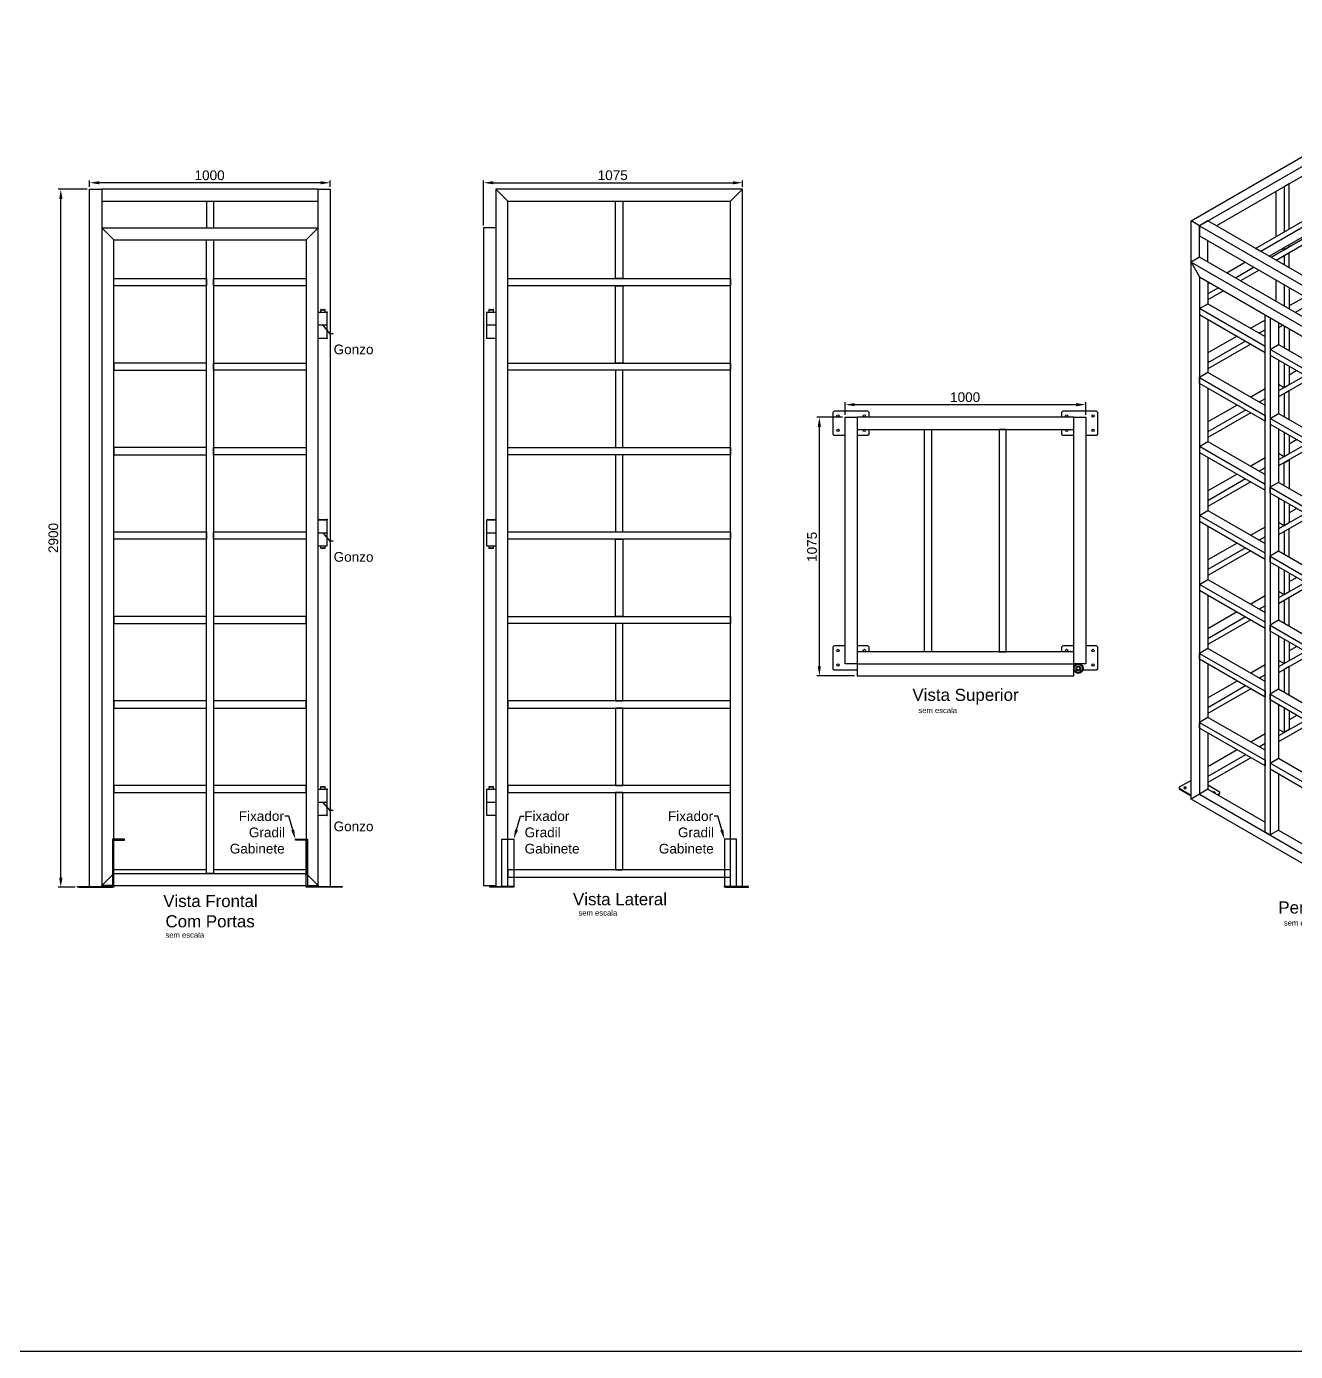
# Model space of a CAD drawing. Header units: inches. Extents: x -7660 to 802, y -193 to 3.
# Drawn here: x 376.48 to 408.52, y -192.62 to -159.16 of the extents above; entities that cross this region are included whole.
import ezdxf

# ---------------------------------------------------------------- set-up
doc = ezdxf.new("R2010")
doc.units = ezdxf.units.IN
doc.header["$MEASUREMENT"] = 0
for name, color, linetype in [('PDF2_0', 7, 'Continuous'), ('PDF_0', 7, 'Continuous'), ('PDF_Text', 7, 'Continuous')]:
    doc.layers.add(name, color=color, linetype=linetype)
doc.styles.add('PDF ArialMT', font='arial.ttf')

# ---------------------------------------------------------------- blocks, each defined once
blk = doc.blocks.new('GHGFJHJ')
at = {"layer": 'PDF2_0', "lineweight": 25}
for points in [[(292.67, 182.92), (292.67, 192.23), (290.13, 193.71), (341.9, 223.6)], [(344.44, 222.12), (292.67, 192.23), (292.67, 189.31), (338.09, 163.06)], [(341.9, 204.34), (341.9, 217.76), (297.71, 192.23)], [(313.37, 183.21), (357.57, 208.7), (357.57, 211.62), (310.83, 184.65), (309.3, 185.54), (356.04, 212.51), (357.57, 211.62)], [(319.3, 191.3), (319.3, 204.72), (317.77, 203.83), (317.77, 190.41)], [(315.27, 202.39), (315.27, 188.97)], [(341.35, 199.34), (341.9, 199.05), (313.92, 182.88)], [(341.9, 197.27), (315.44, 181.99)], [(290.13, 181.44), (290.13, 193.71)], [(295.17, 181.44), (295.17, 187.87)], [(317.22, 185.42), (317.77, 185.12)], [(317.77, 185.75), (317.77, 185.12), (319.3, 185.97), (319.3, 186.64)], [(338.09, 156.67), (292.67, 182.92), (290.13, 181.44), (292.67, 177.08), (292.67, 23.53), (290.13, 22.05), (290.13, 181.44), (335.59, 155.19), (333.05, 153.75), (333.05, 0.16), (335.59, -4.2), (290.13, 22.05)], [(306.34, 181.44), (300.8, 178.22)], [(319.3, 179.79), (319.3, 184.23), (317.77, 183.34), (317.77, 180.63)], [(292.67, 177.08), (333.05, 153.75)], [(308.88, 179.95), (303.29, 176.74)], [(310.36, 179.07), (304.82, 175.89)], [(295.17, 175.59), (295.17, 169.12)], [(295.72, 175.3), (295.17, 174.96)], [(298.26, 173.82), (295.17, 172.04)], [(315.27, 176.27), (315.27, 169.84)], [(317.77, 174.83), (317.77, 168.4)], [(319.3, 173.94), (319.3, 167.51)], [(299.78, 172.97), (295.17, 170.3)], [(324.08, 171.19), (319.3, 168.44)], [(326.58, 169.71), (321.03, 166.49)], [(292.67, 167.68), (292.67, 165.94), (312.1, 154.68), (312.1, 156.46), (292.67, 167.68), (295.17, 169.12), (312.1, 159.38)], [(295.17, 164.46), (295.17, 148.67)], [(312.1, 164.25), (307.87, 161.84)], [(312.1, 161.33), (310.36, 160.35)], [(316.12, 163.53), (316.12, 157.05)], [(317.52, 162.72), (316.12, 161.92)], [(317.77, 162.56), (317.77, 156.08)], [(319.3, 161.67), (319.3, 155.23)], [(303.8, 159.46), (295.17, 154.51)], [(306.34, 158.03), (295.17, 151.59)], [(312.1, 159.59), (311.89, 159.46)], [(307.87, 157.14), (295.17, 149.81)], [(313.62, 155.57), (316.12, 157.05), (333.05, 147.27)], [(316.12, 152.35), (316.12, 136.56)], [(319.3, 150.53), (319.3, 145.03), (317.77, 144.14), (316.12, 145.11)], [(317.77, 151.42), (317.77, 144.14)], [(312.1, 138.89), (295.17, 148.67), (292.67, 147.19), (312.1, 135.97), (312.1, 134.23), (292.67, 145.45), (292.67, 147.19)], [(324.08, 147.78), (316.12, 143.21)], [(325.6, 146.89), (316.12, 141.47)], [(321.54, 149.26), (319.3, 147.95)], [(295.17, 144.01), (295.17, 128.18)], [(312.1, 143.8), (307.87, 141.35)], [(319.3, 134.74), (319.3, 143.29), (317.77, 142.4), (317.77, 135.63)], [(303.8, 139.02), (295.17, 134.02)], [(312.1, 140.88), (310.36, 139.86)], [(312.1, 139.1), (311.89, 139.02)], [(306.34, 137.54), (295.17, 131.1)], [(307.87, 136.69), (295.17, 129.37)], [(313.62, 135.08), (316.12, 136.56), (333.05, 126.78)], [(316.12, 131.91), (316.12, 116.07)], [(319.3, 130.08), (319.3, 124.54), (317.77, 123.69), (316.12, 124.62)], [(317.77, 130.93), (317.77, 123.69)], [(292.67, 126.74), (295.17, 128.18), (312.1, 118.4)], [(324.08, 127.29), (316.12, 122.72)], [(325.6, 126.44), (316.12, 120.98)], [(321.54, 128.77), (319.3, 127.46)], [(295.17, 123.52), (295.17, 107.73)], [(312.1, 123.31), (307.87, 120.86)], [(317.77, 115.14), (317.77, 121.91), (319.3, 122.8), (319.3, 114.25)], [(303.8, 118.53), (295.17, 113.53)], [(312.1, 120.39), (310.36, 119.42)], [(312.1, 118.65), (311.89, 118.53)], [(306.34, 117.09), (295.17, 110.61)], [(307.87, 116.2), (295.17, 108.88)], [(333.05, 106.29), (316.12, 116.07), (313.62, 114.63), (333.05, 103.41), (333.05, 101.64), (313.62, 112.85), (313.62, 114.63)], [(316.12, 111.42), (316.12, 95.62)], [(317.77, 110.48), (317.77, 103.2)], [(292.67, 106.25), (295.17, 107.73), (312.1, 97.95)], [(319.3, 109.59), (319.3, 104.09), (317.77, 103.2), (316.12, 104.13)], [(324.08, 106.84), (316.12, 102.27)], [(321.54, 108.28), (319.3, 107.01)], [(295.17, 103.03), (295.17, 87.24)], [(312.1, 102.82), (307.87, 100.41)], [(325.6, 105.95), (316.12, 100.49)], [(319.3, 93.8), (319.3, 102.31), (317.77, 101.47), (317.77, 94.65)], [(312.1, 99.94), (310.36, 98.93)], [(303.8, 98.04), (295.17, 93.08)], [(306.34, 96.6), (295.17, 90.16)], [(307.87, 95.71), (295.17, 88.39)], [(312.1, 98.16), (311.89, 98.04)], [(333.05, 85.85), (316.12, 95.62), (313.62, 94.14), (333.05, 82.92), (333.05, 81.19), (313.62, 92.41), (313.62, 94.14)], [(316.12, 90.93), (316.12, 75.13)], [(292.67, 85.76), (292.67, 84.03), (312.1, 72.81), (312.1, 74.54), (292.67, 85.76), (295.17, 87.24), (312.1, 77.46)], [(317.77, 89.99), (317.77, 82.71), (316.12, 83.69)], [(319.3, 89.11), (319.3, 83.6), (317.77, 82.71)], [(321.54, 87.84), (319.3, 86.52)], [(324.08, 86.35), (316.12, 81.78)], [(325.6, 85.51), (316.12, 80.05)], [(295.17, 82.59), (295.17, 66.75)], [(312.1, 82.37), (307.87, 79.92)], [(312.1, 79.45), (310.36, 78.44)], [(319.3, 73.31), (319.3, 81.87), (317.77, 80.98), (317.77, 74.2)], [(303.8, 77.59), (295.17, 72.59)], [(306.34, 76.11), (295.17, 69.67)], [(307.87, 75.26), (295.17, 67.94)], [(312.1, 77.72), (311.89, 77.59)], [(333.05, 65.36), (316.12, 75.13), (313.62, 73.7), (333.05, 62.43), (333.05, 60.7), (313.62, 71.92), (313.62, 73.7)], [(316.12, 70.48), (316.12, 54.65)], [(319.3, 68.66), (319.3, 63.11), (317.77, 62.27), (316.12, 63.2)], [(317.77, 69.5), (317.77, 62.27)], [(321.54, 67.35), (319.3, 66.03)], [(312.1, 56.97), (295.17, 66.75), (292.67, 65.31), (312.1, 54.09), (312.1, 52.32), (292.67, 63.54), (292.67, 65.31)], [(324.08, 65.91), (316.12, 61.29)], [(325.6, 65.02), (316.12, 59.56)], [(295.17, 62.1), (295.17, 46.31)], [(312.1, 61.88), (307.87, 59.43)], [(319.3, 52.82), (319.3, 61.38), (317.77, 60.49), (317.77, 53.71)], [(303.8, 57.1), (295.17, 52.11)], [(306.34, 55.66), (295.17, 49.18)], [(312.1, 58.96), (310.36, 57.99)], [(312.1, 57.23), (311.89, 57.1)], [(307.87, 54.77), (295.17, 47.45)], [(333.05, 44.91), (316.12, 54.65), (313.62, 53.21), (333.05, 41.99), (333.05, 40.21), (313.62, 51.47), (313.62, 53.21)], [(316.12, 49.99), (316.12, 34.2)], [(319.3, 48.17), (319.3, 42.66), (317.77, 41.78), (316.12, 42.71)], [(317.77, 49.06), (317.77, 41.78)], [(312.1, 36.53), (295.17, 46.31), (292.67, 44.82), (312.1, 33.6), (312.1, 31.87), (292.67, 43.09), (292.67, 44.82)], [(324.08, 45.42), (316.12, 40.84)], [(325.6, 44.53), (316.12, 39.07)], [(321.54, 46.86), (319.3, 45.59)], [(295.17, 41.61), (295.17, 24.97), (292.67, 23.53), (333.05, 0.16)], [(312.1, 41.39), (307.87, 38.98)], [(303.8, 36.65), (295.17, 31.66)], [(312.1, 38.52), (310.36, 37.5)], [(312.1, 36.74), (311.89, 36.65)], [(306.34, 35.17), (295.17, 28.74)], [(307.87, 34.28), (295.17, 26.96)], [(313.62, 32.72), (316.12, 34.2), (333.05, 24.42)], [(290.13, 27.59), (286.57, 25.56), (286.57, 25.27), (290.13, 23.23)], [(316.12, 29.5), (316.12, 12.86), (313.62, 11.42)], [(286.57, 25.27), (286.57, 25.1), (290.13, 23.06)], [(297.96, 23.36), (298.72, 23.78), (298.72, 24.08), (295.17, 26.15)], [(295.17, 24.97), (312.1, 15.19)], [(297.2, 23.78), (297.2, 23.83), (297.28, 23.87), (297.28, 23.91), (297.28, 23.95), (297.28, 24.04), (297.24, 24.08), (297.15, 24.12), (297.07, 24.12), (296.99, 24.16), (296.9, 24.16), (296.77, 24.12), (296.69, 24.12), (296.69, 24.08)], [(298.09, 23.28), (298.72, 23.66), (298.72, 23.78)], [(316.12, 12.86), (333.05, 3.08)]]:
    blk.add_lwpolyline(points, dxfattribs=at)
for points in [[(292.67, 192.23), (338.09, 165.98), (340.63, 167.47), (295.17, 193.71)], [(313.62, 11.42), (312.1, 12.27), (312.1, 165.86), (313.62, 164.97)], [(333.05, 144.35), (313.62, 155.57), (313.62, 153.83), (333.05, 142.62)], [(333.05, 123.86), (313.62, 135.08), (313.62, 133.34), (333.05, 122.13)], [(312.1, 115.48), (292.67, 126.74), (292.67, 124.96), (312.1, 113.74)], [(312.1, 95.03), (292.67, 106.25), (292.67, 104.51), (312.1, 93.3)], [(333.05, 21.5), (313.62, 32.72), (313.62, 30.98), (333.05, 19.76)], [(288.1, 25.27), (288.18, 25.22), (288.26, 25.22), (288.35, 25.18), (288.48, 25.22), (288.56, 25.22), (288.65, 25.27), (288.69, 25.31), (288.69, 25.35), (288.73, 25.43), (288.69, 25.48), (288.65, 25.52), (288.56, 25.56), (288.48, 25.6), (288.39, 25.6), (288.31, 25.6), (288.22, 25.6), (288.14, 25.56), (288.05, 25.52), (288.01, 25.48), (288.01, 25.39), (288.01, 25.35), (288.05, 25.31)]]:
    blk.add_lwpolyline(points, close=True, dxfattribs=at)
for centre, radius, start, end in [((288.35, 24.93), 0.51, 48.3665, 131.6335), ((296.97, 23.55), 0.445, 45.5712, 100.7392)]:
    blk.add_arc(centre, radius, start, end, dxfattribs=at)
at = {"layer": 'PDF_0', "color": 5, "lineweight": 25}
for points in [[(-36.79, 203.8), (-36.79, 205.74)], [(31.79, 205.02), (-33.91, 205.02)], [(34.67, 203.8), (34.67, 205.74)], [(80.18, 192.37), (80.18, 205.74)], [(83.06, 205.02), (154.14, 205.02)], [(157.02, 203.8), (157.02, 205.74)], [(-37.51, 203.08), (-46.06, 203.08)], [(-45.34, -1.27), (-45.34, 200.24)], [(32.43, 162.73), (34.42, 160.32), (35.14, 160.32), (35.52, 160.32)], [(187.45, 136.14), (187.45, 139.87)], [(190.29, 139.15), (256.03, 139.15)], [(258.87, 136.14), (258.87, 139.87)], [(186.73, 135.42), (179.11, 135.42)], [(179.83, 61.46), (179.83, 132.54)], [(32.43, 101.09), (34.42, 98.72), (35.14, 98.72), (35.52, 98.72)], [(190.29, 58.63), (179.11, 58.63)], [(32.43, 21.08), (34.42, 18.71), (35.14, 18.71), (35.52, 18.71)], [(23.5, 12.91), (22.31, 16.93), (21.59, 16.93), (21.21, 16.93)], [(89.92, 12.91), (91.1, 16.93), (91.82, 16.93), (92.2, 16.93)], [(150.84, 12.91), (149.65, 16.93), (148.93, 16.93), (148.59, 16.93)], [(-41.06, -4.11), (-46.06, -4.11)]]:
    blk.add_lwpolyline(points, dxfattribs=at)
at = {"layer": 'PDF_0', "lineweight": 25}
for points in [[(-36.79, -3.94), (-36.79, 203.08), (-33.19, 203.08), (-33.19, 191.65), (31.07, 191.65), (31.07, 203.08), (34.67, 203.08), (34.67, -3.94)], [(83.78, 203.08), (87.34, 199.52), (153.42, 199.52), (157.02, 203.08), (83.78, 203.08), (83.78, -3.94)], [(157.02, -3.94), (157.02, 203.08)], [(-2.12, 199.52), (-2.12, 191.65)], [(0, 199.52), (0, 191.65)], [(87.34, -3.94), (87.34, 199.52)], [(153.42, -3.94), (153.42, 199.52)], [(83.78, 191.65), (80.18, 191.65), (80.18, -3.56), (83.78, -3.56)], [(-29.63, 188.09), (27.52, 188.09)], [(31.24, 166.63), (33.66, 166.63)], [(31.75, 167.22), (31.75, 166.63)], [(31.92, 167.35), (32.98, 167.35)], [(33.11, 166.63), (33.11, 167.22)], [(33.78, 158.92), (33.78, 162.73), (33.78, 166.5)], [(81.07, 166.5), (81.07, 162.73), (81.07, 158.92)], [(81.2, 166.63), (83.61, 166.63)], [(81.75, 167.22), (81.75, 166.63)], [(81.87, 167.35), (82.93, 167.35)], [(83.1, 166.63), (83.1, 167.22)], [(33.78, 162.73), (31.07, 162.73)], [(83.78, 162.73), (81.07, 162.73)], [(33.66, 158.8), (31.24, 158.8)], [(83.61, 158.8), (81.2, 158.8)], [(194.56, 135.42), (194.56, 136.86), (194.22, 137.2), (184.23, 137.2), (183.85, 136.86), (183.85, 130.42), (184.23, 130.04), (187.45, 130.04)], [(258.87, 130.04), (262.08, 130.04), (262.47, 130.42), (262.47, 136.86), (262.08, 137.2), (252.09, 137.2), (251.71, 136.86), (251.71, 135.42)], [(191, 130.04), (194.22, 130.04), (194.56, 130.42), (194.56, 131.82)], [(251.71, 131.82), (251.71, 130.42), (252.09, 130.04), (255.31, 130.04)], [(31.07, 101.09), (33.78, 101.09), (33.78, 104.9)], [(31.24, 105.03), (33.66, 105.03)], [(81.07, 104.9), (81.07, 101.09), (83.78, 101.09)], [(81.2, 105.03), (83.61, 105.03)], [(31.07, 97.2), (31.37, 97.2), (33.78, 97.2), (33.78, 100.97)], [(81.07, 100.97), (81.07, 97.2), (83.78, 97.2)], [(31.75, 97.2), (31.75, 96.61)], [(32.98, 96.48), (31.92, 96.48)], [(33.11, 96.61), (33.11, 97.2)], [(81.75, 97.2), (81.75, 96.61)], [(82.93, 96.48), (81.87, 96.48)], [(83.1, 96.61), (83.1, 97.2)], [(187.45, 67.56), (184.23, 67.56), (183.85, 67.18), (183.85, 60.74), (184.23, 60.4), (191, 60.4)], [(194.56, 65.74), (194.56, 67.18), (194.22, 67.56), (191, 67.56)], [(255.31, 67.56), (252.09, 67.56), (251.71, 67.18), (251.71, 65.74)], [(257.94, 60.4), (262.08, 60.4), (262.47, 60.74), (262.47, 67.18), (262.08, 67.56), (258.87, 67.56)], [(191, 62.18), (191, 58.63), (255.31, 58.63), (255.31, 62.18)], [(255.31, 60.4), (255.35, 60.4)], [(31.24, 25.02), (33.66, 25.02)], [(31.75, 25.57), (31.75, 25.02)], [(31.92, 25.74), (32.98, 25.74)], [(33.11, 25.02), (33.11, 25.57)], [(33.78, 17.31), (33.78, 21.08), (33.78, 24.89)], [(81.07, 24.89), (81.07, 21.08), (81.07, 17.31)], [(81.2, 25.02), (83.61, 25.02)], [(81.75, 25.57), (81.75, 25.02)], [(81.87, 25.74), (82.93, 25.74)], [(83.1, 25.02), (83.1, 25.57)], [(33.78, 21.08), (31.07, 21.08)], [(83.78, 21.08), (81.07, 21.08)], [(33.66, 17.15), (31.24, 17.15)], [(83.61, 17.15), (81.2, 17.15)], [(-2.12, 1.06), (-29.63, 1.06)], [(-29.63, 0), (27.52, 0)], [(27.52, 1.06), (0, 1.06)], [(-33.19, -3.94), (-33.19, -3.56), (31.07, -3.56), (31.07, -3.94)], [(-40.01, -3.94), (-29.97, -3.94)], [(-40.01, -4.11), (-29.97, -4.11)], [(27.86, -3.94), (37.89, -3.94), (37.89, -4.11), (27.86, -4.11)], [(37.89, -3.94), (38.23, -3.94), (38.23, -4.11), (37.89, -4.11)], [(82.34, -4.11), (82, -4.11), (82, -3.94), (82.34, -3.94)], [(88.77, -4.11), (88.77, -3.94), (89.11, -3.94), (89.11, -4.11), (88.77, -4.11), (82.34, -4.11), (82.34, -3.94), (88.77, -3.94)], [(151.98, -4.11), (151.64, -4.11), (151.64, -3.94), (151.98, -3.94)], [(158.41, -4.11), (158.8, -4.11), (158.8, -3.94), (158.41, -3.94), (151.98, -3.94), (151.98, -4.11), (158.41, -4.11), (158.41, -3.94)]]:
    blk.add_lwpolyline(points, dxfattribs=at)
for points in [[(-33.19, 199.52), (31.07, 199.52), (31.07, 203.08), (-33.19, 203.08)], [(119.3, 176.58), (119.3, 199.52), (121.46, 199.52), (121.46, 176.58)], [(-33.19, -3.56), (-29.63, 0), (-29.63, 188.09), (-33.19, 191.65)], [(31.07, -3.56), (31.07, 191.65), (27.52, 188.09), (27.52, 0)], [(-2.12, 0), (-2.12, 188.09), (0, 188.09), (0, 0)], [(-2.12, 174.42), (-29.63, 174.42), (-29.63, 176.58), (-2.12, 176.58)], [(27.52, 174.42), (0, 174.42), (0, 176.58), (27.52, 176.58)], [(87.34, 174.42), (87.34, 176.58), (153.42, 176.58), (153.42, 174.42)], [(119.3, 151.51), (119.3, 174.42), (121.46, 174.42), (121.46, 151.51)], [(-2.12, 151.51), (-29.63, 151.51), (-29.63, 149.36), (-2.12, 149.36)], [(27.52, 151.51), (27.52, 149.36), (0, 149.36), (0, 151.51)], [(87.34, 149.36), (87.34, 151.51), (153.42, 151.51), (153.42, 149.36)], [(121.46, 126.41), (121.46, 149.36), (119.3, 149.36), (119.3, 126.41)], [(187.45, 62.18), (187.45, 135.42), (191, 135.42), (191, 62.18)], [(191, 131.82), (255.31, 131.82), (255.31, 135.42), (191, 135.42)], [(255.31, 62.18), (255.31, 135.42), (258.87, 135.42), (258.87, 62.18)], [(211.03, 131.82), (213.15, 131.82), (213.15, 65.74), (211.03, 65.74)], [(233.17, 131.82), (233.17, 65.74), (235.29, 65.74), (235.29, 131.82)], [(-2.12, 126.41), (-29.63, 126.41), (-29.63, 124.29), (-2.12, 124.29)], [(0, 126.41), (27.52, 126.41), (27.52, 124.29), (0, 124.29)], [(87.34, 126.41), (153.42, 126.41), (153.42, 124.29), (87.34, 124.29)], [(121.46, 101.35), (121.46, 124.29), (119.3, 124.29), (119.3, 101.35)], [(-29.63, 101.35), (-2.12, 101.35), (-2.12, 99.19), (-29.63, 99.19)], [(27.52, 99.19), (0, 99.19), (0, 101.35), (27.52, 101.35)], [(87.34, 99.19), (87.34, 101.35), (153.42, 101.35), (153.42, 99.19)], [(121.46, 99.19), (121.46, 76.29), (119.3, 76.29), (119.3, 99.19)], [(-2.12, 76.29), (-29.63, 76.29), (-29.63, 74.13), (-2.12, 74.13)], [(27.52, 76.29), (0, 76.29), (0, 74.13), (27.52, 74.13)], [(87.34, 76.29), (153.42, 76.29), (153.42, 74.13), (87.34, 74.13)], [(121.46, 51.18), (121.46, 74.13), (119.3, 74.13), (119.3, 51.18)], [(191, 62.18), (255.31, 62.18), (255.31, 65.74), (191, 65.74)], [(-2.12, 51.18), (-29.63, 51.18), (-29.63, 49.07), (-2.12, 49.07)], [(27.52, 51.18), (0, 51.18), (0, 49.07), (27.52, 49.07)], [(87.34, 49.07), (153.42, 49.07), (153.42, 51.18), (87.34, 51.18)], [(121.46, 26.12), (121.46, 49.07), (119.3, 49.07), (119.3, 26.12)], [(-2.12, 26.12), (-29.63, 26.12), (-29.63, 23.96), (-2.12, 23.96)], [(27.52, 26.12), (0, 26.12), (0, 23.96), (27.52, 23.96)], [(87.34, 23.96), (153.42, 23.96), (153.42, 26.12), (87.34, 26.12)], [(121.46, 1.06), (121.46, 23.96), (119.3, 23.96), (119.3, 1.06)], [(87.34, -1.1), (153.42, -1.1), (153.42, 1.06), (87.34, 1.06)], [(-40.34, -4.11), (-40.34, -3.94), (-40.01, -3.94), (-40.01, -4.11)], [(-29.97, -4.11), (-29.97, -3.94), (-29.63, -3.94), (-29.63, -4.11)], [(27.52, -4.11), (27.52, -3.94), (27.86, -3.94), (27.86, -4.11)]]:
    blk.add_lwpolyline(points, close=True, dxfattribs=at)
at = {"layer": 'PDF_0', "color": 8, "lineweight": 25, "true_color": 0x808080}
for points in [[(33.78, 166.5), (31.07, 166.5)], [(33.11, 167.22), (31.75, 167.22)], [(83.78, 166.5), (81.07, 166.5)], [(83.1, 167.22), (81.75, 167.22)], [(31.07, 158.92), (33.78, 158.92)], [(81.07, 158.92), (83.78, 158.92)], [(33.78, 104.9), (31.07, 104.9)], [(83.78, 104.9), (81.07, 104.9)], [(33.78, 100.97), (31.37, 100.97), (31.07, 100.97)], [(83.78, 100.97), (81.07, 100.97)], [(31.75, 96.61), (33.11, 96.61)], [(81.75, 96.61), (83.1, 96.61)], [(33.78, 24.89), (31.07, 24.89)], [(33.11, 25.57), (31.75, 25.57)], [(83.78, 24.89), (81.07, 24.89)], [(83.1, 25.57), (81.75, 25.57)], [(31.07, 17.31), (33.78, 17.31)], [(81.07, 17.31), (83.78, 17.31)]]:
    blk.add_lwpolyline(points, dxfattribs=at)
at = {"layer": 'PDF_0', "lineweight": 25}
blk.add_lwpolyline([(256.7, 62.23, 0.388857), (255.33, 60.98, 1.044652), (258.08, 60.86)], format="xyb", dxfattribs=at)
at = {"layer": 'PDF_0', "color": 2, "lineweight": 25}
for points in [[(-26.42, 9.82), (-26.42, 10.16), (-29.97, 10.16), (-29.97, -3.56), (-33.19, -3.56), (-33.19, -3.94), (-29.63, -3.94), (-29.63, 9.82)], [(24.3, 9.82), (24.3, 10.16), (27.86, 10.16), (27.86, -3.56), (31.07, -3.56), (31.07, -3.94), (27.52, -3.94), (27.52, 9.82)], [(89.11, -3.94), (85.56, -3.94), (85.56, 10.16), (89.11, 10.16)], [(151.64, -3.94), (155.2, -3.94), (155.2, 10.16), (151.64, 10.16)]]:
    blk.add_lwpolyline(points, close=True, dxfattribs=at)
at = {"layer": 'PDF_0', "lineweight": 25}
for centre, radius in [((185.32, 135.79), 0.36), ((193.2, 135.79), 0.36), ((253.19, 135.79), 0.36), ((261.06, 135.79), 0.36), ((185.32, 131.52), 0.36), ((193.2, 131.52), 0.36), ((253.19, 131.52), 0.36), ((261.06, 131.52), 0.36), ((185.32, 66.15), 0.36), ((193.2, 66.15), 0.36), ((253.19, 66.15), 0.36), ((261.06, 66.15), 0.36), ((185.32, 61.87), 0.36), ((256.7, 60.86), 1.38), ((256.7, 60.86), 1.21), ((256.7, 60.86), 0.699), ((256.7, 60.86), 0.699), ((256.7, 60.86), 0.529), ((261.06, 61.87), 0.36)]:
    blk.add_circle(centre, radius, dxfattribs=at)
for centre, start, end in [((31.27, 166.53), 89.9999, 180.0001), ((31.95, 167.25), 89.9999, 180.0001), ((33.01, 167.25), 0.0056, 90), ((33.68, 166.53), 0.0056, 90), ((81.23, 166.53), 89.9999, 180.0001), ((81.9, 167.25), 89.9999, 180.0001), ((82.96, 167.25), 0.0056, 90), ((83.64, 166.53), 0.0056, 90), ((31.27, 158.95), 179.9999, 270.0001), ((33.68, 158.95), 269.9999, 0.0001), ((81.23, 158.95), 179.9999, 270.0001), ((83.64, 158.95), 269.9999, 0.0001), ((31.27, 104.93), 89.9999, 180.0001), ((33.68, 104.93), 0.0056, 90), ((81.23, 104.93), 89.9999, 180.0001), ((83.64, 104.93), 0.0056, 90), ((31.27, 101), 89.9999, 180.0001), ((33.68, 101), 0.0056, 90), ((81.23, 101), 89.9999, 180.0001), ((83.64, 101), 0.0056, 90), ((31.95, 96.63), 179.9999, 270.0001), ((33.01, 96.63), 269.9999, 0.0001), ((81.9, 96.63), 179.9999, 270.0001), ((82.96, 96.63), 269.9999, 0.0001), ((31.27, 24.92), 89.9999, 180.0001), ((31.95, 25.59), 89.9999, 180.0001), ((33.01, 25.59), 0.0056, 90), ((33.68, 24.92), 0.0056, 90), ((81.23, 24.92), 89.9999, 180.0001), ((81.9, 25.59), 89.9999, 180.0001), ((82.96, 25.59), 0.0056, 90), ((83.64, 24.92), 0.0056, 90), ((31.27, 17.34), 179.9999, 270.0001), ((33.68, 17.34), 269.9999, 0.0001), ((81.23, 17.34), 179.9999, 270.0001), ((83.64, 17.34), 269.9999, 0.0001)]:
    blk.add_arc(centre, 0.148, start, end, dxfattribs=at)
at = {"layer": 'PDF_0', "color": 5}
for points in [[(-33.91, 205.49), (-33.91, 204.56), (-36.79, 205.02)], [(31.79, 205.49), (31.79, 204.56), (34.67, 205.02)], [(83.06, 205.49), (83.06, 204.56), (80.18, 205.02)], [(154.14, 205.49), (154.14, 204.56), (157.02, 205.02)], [(-45.81, 200.24), (-44.83, 200.24), (-45.34, 203.08)], [(190.29, 139.61), (190.29, 138.68), (187.45, 139.15)], [(256.03, 139.61), (256.03, 138.68), (258.87, 139.15)], [(179.32, 132.54), (180.29, 132.54), (179.83, 135.42)], [(179.32, 61.46), (180.29, 61.46), (179.83, 58.63)], [(23.92, 13.04), (24.3, 10.16), (23.03, 12.78)], [(90.38, 12.78), (89.11, 10.16), (89.49, 13.04)], [(151.3, 13.04), (151.64, 10.16), (150.37, 12.78)], [(-45.81, -1.27), (-44.83, -1.27), (-45.34, -4.11)]]:
    blk.add_solid(points, dxfattribs=at)
at = {"layer": 'PDF_Text', "attachment_point": 4, "style": 'PDF ArialMT'}
for s, insert, char_height in [('1000', (-5.63, 207.23), 2.875), ('1075', (114.02, 207.23), 2.875), ('Gonzo', (35.65, 155.53), 2.875), ('1000', (218.62, 141.35), 2.875), ('Gonzo', (35.65, 93.93), 2.875), ('Vista Superior', (207.44, 52.46), 3.5932), ('sem escala', (209.21, 48.37), 1.625), ('Fixador', (7.5, 16.97), 2.875), ('Fixador', (92.21, 16.97), 2.875), ('Fixador', (134.89, 16.97), 2.875), ('Gradil', (10.5, 12.14), 2.875), ('Gonzo', (35.65, 13.92), 2.875), ('Gradil', (92.34, 12.14), 2.875), ('Gradil', (137.85, 12.14), 2.875), ('Gabinete', (4.83, 7.31), 2.875), ('Gabinete', (92.34, 7.31), 2.875), ('Gabinete', (132.18, 7.31), 2.875), ('Vista Frontal', (-14.9, -8.25), 3.5723), ('Vista Lateral', (106.69, -7.7), 3.5932), ('sem escala', (108.33, -11.73), 1.625), ('Perspectiva', (316.05, -10.68), 3.5932), ('Com Portas', (-14.26, -14.26), 3.593), ('sem escala', (317.69, -14.71), 1.625), ('sem escala', (-14.26, -18.31), 1.625)]:
    blk.add_mtext(s, dxfattribs=dict(at, insert=insert, char_height=char_height))
at = {"layer": 'PDF_Text', "char_height": 2.875, "attachment_point": 4, "rotation": 90, "style": 'PDF ArialMT'}
for s, insert in [('2900', (-47.53, 95.09)), ('1075', (177.65, 92.46))]:
    blk.add_mtext(s, dxfattribs=dict(at, insert=insert))

msp = doc.modelspace()

# ---------------------------------------------------------------- linework, layer by layer
at = {"color": 3}
msp.add_lwpolyline([(353.42924, -156.83345), (443.16814, -156.83345), (443.16814, -192.61801), (353.42924, -192.61801)], close=True, dxfattribs=at)

# ---------------------------------------------------------------- block references
at = {"color": 2, "xscale": 0.08505315988372902, "yscale": 0.08505315988372902, "zscale": 0.08505315988372902}
msp.add_blockref('GHGFJHJ', (381.20583, -180.54402), dxfattribs=at)

doc.saveas('drawing.dxf')
